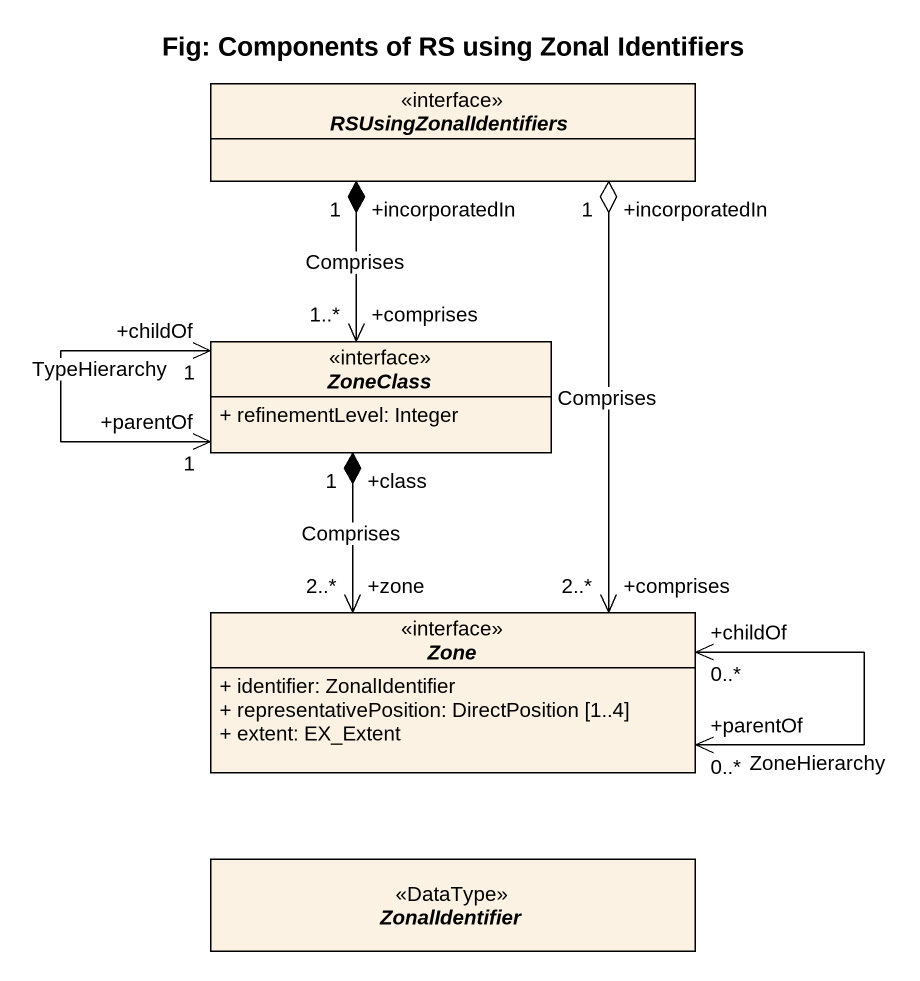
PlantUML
@startuml
title Fig: Components of RS using Zonal Identifiers
hide circle
hide empty members
skinparam classAttributeIconSize 0
abstract class RSUsingZonalIdentifiers <<interface>>
abstract class ZoneClass <<interface>> {
  + refinementLevel: Integer
}
abstract class Zone <<interface>> {
  + identifier: ZonalIdentifier
  + representativePosition: DirectPosition [1..4]
  + extent: EX_Extent
}
abstract class ZonalIdentifier <<DataType>>
ZoneClass "+comprises\n1..*" <-up-* "+incorporatedIn\n1" RSUsingZonalIdentifiers : Comprises
ZoneClass "+childOf\n1" <--> "+parentOf\n1" ZoneClass : TypeHierarchy
Zone "+comprises\n2..*" <-up-o "+incorporatedIn\n1" RSUsingZonalIdentifiers : Comprises
Zone "+zone\n2..*" <-up-* "+class\n1" ZoneClass : Comprises
Zone "+parentOf\n0..*" <--> "+childOf\n0..*" Zone : ZoneHierarchy
@enduml
